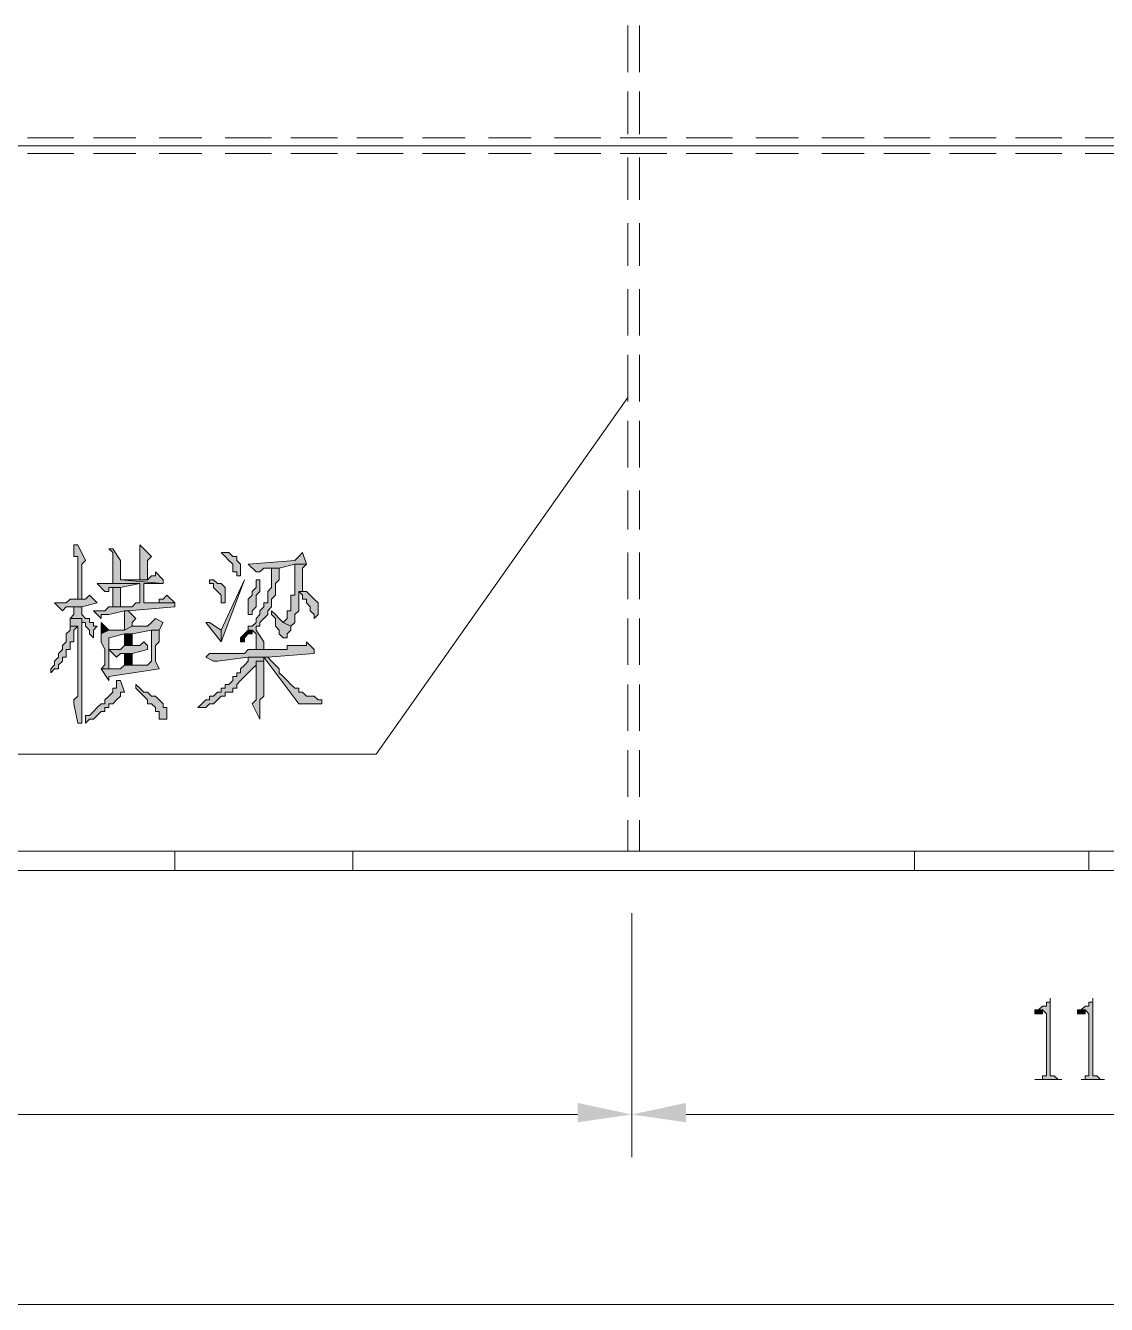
# Model space of a CAD drawing. Header units: millimetres. Extents: x 6 to 291, y 4 to 206.
# Drawn here: x 238.91 to 250.72, y 28.74 to 42.71 of the extents above; entities that cross this region are included whole.
import ezdxf

# ---------------------------------------------------------------- set-up
doc = ezdxf.new("R2010")
doc.units = ezdxf.units.MM
doc.layers.add('C00-00-00', color=7, linetype='Continuous')

msp = doc.modelspace()

# ---------------------------------------------------------------- hatches: boundary and pattern name
at = {"layer": 'C00-00-00'}
h = msp.add_hatch(color=256, dxfattribs=at)
h.dxf.hatch_style = 2
h.paths.add_polyline_path([(239.479665, 37.041666), (239.437332, 37.041666), (239.437332, 36.957), (239.437332, 36.914666), (239.479665, 36.914666), (239.479665, 36.449), (239.521999, 36.449), (239.521999, 36.533666), (239.521999, 36.576), (239.521999, 36.787666), (239.521999, 36.83), (239.564332, 36.872333)])
h = msp.add_hatch(color=256, dxfattribs=at)
h.dxf.hatch_style = 2
h.paths.add_polyline_path([(240.156998, 37.041666), (240.156998, 36.999333), (240.156998, 36.914666), (240.156998, 36.872333), (240.156998, 36.83), (240.156998, 36.660666), (240.241665, 36.660666), (240.241665, 36.703), (240.241665, 36.872333), (240.283998, 36.914666)])
h = msp.add_hatch(color=256, dxfattribs=at)
h.dxf.hatch_style = 2
h.paths.add_polyline_path([(239.860666, 36.99934), (239.818333, 36.99934), (239.860666, 36.957007), (239.860666, 36.87234), (239.860666, 36.830007), (239.860666, 36.61834), (239.691333, 36.61834), (240.156999, 36.61834), (240.156999, 36.406674), (240.114666, 36.406674), (240.072333, 36.36434), (239.987666, 36.36434), (239.945333, 36.36434), (239.818333, 36.36434), (239.775999, 36.322007), (239.648999, 36.322007), (239.733666, 36.23734), (239.733666, 36.279674), (239.818333, 36.279674), (239.987666, 36.322007), (240.029999, 36.322007), (240.537999, 36.36434), (240.537999, 36.406674), (240.199333, 36.406674), (240.199333, 36.61834), (240.410999, 36.61834), (239.945333, 36.660674), (239.945333, 36.830007), (239.945333, 36.87234)])
h = msp.add_hatch(color=256, dxfattribs=at)
h.dxf.hatch_style = 2
h.paths.add_polyline_path([(241.088337, 36.956998), (241.046003, 36.956998), (241.088337, 36.914665), (241.13067, 36.872331), (241.173003, 36.829998), (241.173003, 36.787665), (241.173003, 36.745331), (241.215337, 36.745331), (241.215337, 36.702998), (241.25767, 36.702998), (241.25767, 36.745331), (241.25767, 36.787665), (241.25767, 36.829998), (241.215337, 36.872331), (241.215337, 36.914665), (241.173003, 36.914665), (241.13067, 36.956998)])
h = msp.add_hatch(color=256, dxfattribs=at)
h.dxf.hatch_style = 2
h.paths.add_polyline_path([(241.935006, 36.956998), (241.892673, 36.914665), (241.85034, 36.872331), (241.34234, 36.829998), (241.427006, 36.745331), (241.46934, 36.745331), (241.511673, 36.787665), (241.681006, 36.787665), (241.85034, 36.829998), (241.97734, 36.829998)])
h = msp.add_hatch(color=256, dxfattribs=at)
h.dxf.hatch_style = 2
h.paths.add_polyline_path([(240.326335, 36.745334), (240.326335, 36.703001), (240.284002, 36.703001), (240.241669, 36.660668), (240.157002, 36.660668), (239.945335, 36.660668), (240.411002, 36.618334), (240.411002, 36.660668)])
h = msp.add_hatch(color=256, dxfattribs=at)
h.dxf.hatch_style = 2
h.paths.add_polyline_path([(241.681001, 36.787677), (241.596334, 36.787677), (241.596334, 36.745343), (241.596334, 36.70301), (241.596334, 36.660677), (241.596334, 36.57601), (241.554001, 36.533677), (241.554001, 36.491343), (241.554001, 36.406677), (241.511667, 36.406677), (241.511667, 36.364343), (241.469334, 36.32201), (241.469334, 36.279677), (241.427001, 36.237343), (241.427001, 36.19501), (241.384667, 36.152677), (241.342334, 36.152677), (241.342334, 36.110343), (241.384667, 36.110343), (241.427001, 36.06801), (241.427001, 36.025677), (241.427001, 35.898677), (241.511667, 35.898677), (241.511667, 35.94101), (241.511667, 35.983343), (241.427001, 36.110343), (241.427001, 36.152677), (241.469334, 36.152677), (241.469334, 36.19501), (241.511667, 36.237343), (241.554001, 36.279677), (241.554001, 36.32201), (241.596334, 36.364343), (241.596334, 36.406677), (241.596334, 36.44901), (241.638667, 36.491343), (241.638667, 36.57601), (241.638667, 36.618343), (241.681001, 36.660677)])
h = msp.add_hatch(color=256, dxfattribs=at)
h.dxf.hatch_style = 2
h.paths.add_polyline_path([(241.977333, 36.830003), (241.850333, 36.830003), (241.850333, 36.78767), (241.850333, 36.66067), (241.850333, 36.618336), (241.850333, 36.491336), (241.807999, 36.491336), (241.807999, 36.449003), (241.807999, 36.364336), (241.807999, 36.322003), (241.765666, 36.322003), (241.765666, 36.237336), (241.723333, 36.195003), (241.807999, 36.15267), (241.850333, 36.195003), (241.850333, 36.237336), (241.850333, 36.27967), (241.892666, 36.322003), (241.892666, 36.364336), (241.892666, 36.40667), (241.892666, 36.449003), (241.892666, 36.53367), (241.977333, 36.53367), (241.934999, 36.53367), (241.934999, 36.576003), (241.934999, 36.745336), (241.934999, 36.78767)])
h = msp.add_hatch(color=256, dxfattribs=at)
h.dxf.hatch_style = 2
h.paths.add_polyline_path([(239.691329, 36.61834), (239.775996, 36.533673), (239.818329, 36.533673), (239.818329, 36.576006), (239.945329, 36.576006), (240.156996, 36.61834)])
h = msp.add_hatch(color=256, dxfattribs=at)
h.dxf.hatch_style = 2
h.paths.add_polyline_path([(240.918999, 36.660666), (240.918999, 36.618333), (240.961333, 36.618333), (240.961333, 36.575999), (241.003666, 36.533666), (241.045999, 36.491333), (241.045999, 36.448999), (241.045999, 36.406666), (241.088333, 36.406666), (241.088333, 36.533666), (241.088333, 36.575999), (241.045999, 36.618333), (241.003666, 36.618333), (240.961333, 36.660666)])
h = msp.add_hatch(color=256, dxfattribs=at)
h.dxf.hatch_style = 2
h.paths.add_polyline_path([(241.3, 36.660666), (241.045994, 36.110328), (241.045994, 35.983333)])
h = msp.add_hatch(color=256, dxfattribs=at)
h.dxf.hatch_style = 2
h.paths.add_polyline_path([(241.469337, 36.660666), (241.427004, 36.660666), (241.427004, 36.618333), (241.427004, 36.575999), (241.384671, 36.533666), (241.384671, 36.491333), (241.342337, 36.448999), (241.342337, 36.406666), (241.342337, 36.279666), (241.384671, 36.279666), (241.384671, 36.321999), (241.427004, 36.364333), (241.427004, 36.406666), (241.427004, 36.491333), (241.469337, 36.533666)])
h = msp.add_hatch(color=256, dxfattribs=at)
h.dxf.hatch_style = 2
h.paths.add_polyline_path([(239.60666, 36.491329), (239.564327, 36.448995), (239.521994, 36.448995), (239.394994, 36.448995), (239.35266, 36.406662), (239.22566, 36.406662), (239.310327, 36.321995), (239.35266, 36.364329), (239.437327, 36.364329), (239.521994, 36.364329), (239.691327, 36.406662)])
h = msp.add_hatch(color=256, dxfattribs=at)
h.dxf.hatch_style = 2
h.paths.add_polyline_path([(239.945335, 36.575997), (239.860666, 36.575997), (239.860666, 36.364334), (239.945335, 36.364334), (239.945335, 36.406676)])
h = msp.add_hatch(color=256, dxfattribs=at)
h.dxf.hatch_style = 2
h.paths.add_polyline_path([(240.45333, 36.491329), (240.410997, 36.448995), (240.368663, 36.448995), (240.368663, 36.406662), (240.241663, 36.406662), (240.19933, 36.406662), (240.537997, 36.406662)])
h = msp.add_hatch(color=256, dxfattribs=at)
h.dxf.hatch_style = 2
h.paths.add_polyline_path([(241.977333, 36.533671), (241.892666, 36.533671), (241.934999, 36.491338), (241.934999, 36.449004), (241.977333, 36.449004), (241.977333, 36.406671), (242.019666, 36.364338), (242.019666, 36.322004), (242.061999, 36.279671), (242.061999, 36.237338), (242.104333, 36.279671), (242.104333, 36.406671), (242.061999, 36.449004), (242.019666, 36.491338)])
h = msp.add_hatch(color=256, dxfattribs=at)
h.dxf.hatch_style = 2
h.paths.add_polyline_path([(239.522008, 36.364334), (239.437341, 36.364334), (239.437341, 36.322001), (239.437341, 36.279667), (239.395008, 36.237334), (239.522008, 36.237334), (239.522008, 36.195001), (239.564341, 36.195001), (239.564341, 36.152667), (239.606674, 36.110334), (239.606674, 36.068001), (239.649008, 36.025667), (239.649008, 36.110334), (239.691341, 36.152667), (239.649008, 36.152667), (239.649008, 36.195001), (239.606674, 36.195001), (239.606674, 36.237334), (239.564341, 36.237334), (239.522008, 36.279667), (239.522008, 36.322001)])
h = msp.add_hatch(color=256, dxfattribs=at)
h.dxf.hatch_style = 2
h.paths.add_polyline_path([(240.030003, 36.322008), (239.98767, 36.322008), (239.98767, 36.279674), (239.98767, 36.110341), (240.072337, 36.152674), (240.072337, 36.195008), (240.11467, 36.237341)])
h = msp.add_hatch(color=256, dxfattribs=at)
h.dxf.hatch_style = 2
h.paths.add_polyline_path([(241.596332, 36.322008), (241.596332, 36.279674), (241.638665, 36.237341), (241.638665, 36.195008), (241.638665, 36.152674), (241.680999, 36.110341), (241.680999, 36.068008), (241.723332, 36.025674), (241.765665, 36.025674), (241.765665, 36.068008), (241.807999, 36.110341), (241.807999, 36.152674), (241.723332, 36.195008), (241.680999, 36.237341), (241.638665, 36.279674)])
h = msp.add_hatch(color=256, dxfattribs=at)
h.dxf.hatch_style = 2
h.paths.add_polyline_path([(239.394997, 36.237339), (239.394997, 36.152672), (239.479663, 36.152672), (239.479663, 35.390672), (239.43733, 35.348339), (239.43733, 35.306006), (239.479663, 35.094339), (239.521997, 35.094339), (239.521997, 35.348339), (239.521997, 36.237339)])
h = msp.add_hatch(color=256, dxfattribs=at)
h.dxf.hatch_style = 2
h.paths.add_polyline_path([(240.326335, 36.237339), (240.284002, 36.195006), (240.241669, 36.152672), (240.072335, 36.152672), (239.987669, 36.110339), (239.818335, 36.110339), (239.733669, 36.068006), (239.733669, 35.983339), (239.776002, 35.898672), (239.776002, 35.729339), (239.733669, 35.687006), (239.818335, 35.687006), (239.818335, 35.856339), (239.818335, 35.941006), (239.818335, 36.025672), (239.987669, 36.068006), (240.072335, 36.068006), (240.284002, 36.110339), (240.368669, 36.110339), (240.411002, 36.195006)])
h = msp.add_hatch(color=256, dxfattribs=at)
h.dxf.hatch_style = 2
h.paths.add_polyline_path([(239.733671, 36.194997), (239.733671, 36.15267), (239.733671, 36.110328), (239.733671, 36.068002), (239.81834, 36.110328)])
h = msp.add_hatch(color=256, dxfattribs=at)
h.dxf.hatch_style = 2
h.paths.add_polyline_path([(240.918999, 36.194997), (240.876673, 36.194997), (241.045994, 35.983333), (241.045994, 36.110328)])
h = msp.add_hatch(color=256, dxfattribs=at)
h.dxf.hatch_style = 2
h.paths.add_polyline_path([(239.394997, 36.15267), (239.394997, 36.110337), (239.352663, 36.068004), (239.352663, 36.02567), (239.352663, 35.983337), (239.31033, 35.941004), (239.31033, 35.89867), (239.267997, 35.856337), (239.267997, 35.814004), (239.225663, 35.77167), (239.225663, 35.729337), (239.18333, 35.687004), (239.18333, 35.64467), (239.225663, 35.687004), (239.267997, 35.687004), (239.267997, 35.729337), (239.31033, 35.77167), (239.31033, 35.814004), (239.352663, 35.814004), (239.352663, 35.856337), (239.352663, 35.89867), (239.394997, 35.89867), (239.394997, 35.941004), (239.394997, 35.983337), (239.43733, 35.983337), (239.43733, 36.02567), (239.43733, 36.068004), (239.43733, 36.110337), (239.479663, 36.15267)])
h = msp.add_hatch(color=256, dxfattribs=at)
h.dxf.hatch_style = 2
h.paths.add_polyline_path([(240.368661, 36.110328), (240.283995, 36.110328), (240.283995, 35.771661), (240.241661, 35.729328), (240.156995, 35.729328), (240.114661, 35.729328), (239.987661, 35.729328), (239.945328, 35.686995), (239.860661, 35.686995), (239.818328, 35.686995), (239.733661, 35.686995), (239.818328, 35.559995), (239.818328, 35.602328), (240.368661, 35.686995), (240.326328, 35.771661), (240.326328, 35.940995), (240.368661, 35.983328)])
h = msp.add_hatch(color=256, dxfattribs=at)
h.dxf.hatch_style = 2
h.paths.add_polyline_path([(240.072329, 36.068002), (239.987661, 36.068002), (239.987661, 35.941007), (240.072329, 35.941007)])
h = msp.add_hatch(color=256, dxfattribs=at)
h.dxf.hatch_style = 2
h.paths.add_polyline_path([(241.342326, 36.110328), (241.299993, 36.067995), (241.25766, 36.025661), (241.25766, 35.983328), (241.299993, 35.983328), (241.299993, 36.025661), (241.342326, 36.067995), (241.38466, 36.067995), (241.38466, 36.110328)])
h = msp.add_hatch(color=256, dxfattribs=at)
h.dxf.hatch_style = 2
h.paths.add_polyline_path([(240.19934, 35.983333), (240.157007, 35.941), (240.114674, 35.941), (239.987674, 35.941), (239.94534, 35.898666), (239.81834, 35.898666), (239.903007, 35.814), (239.94534, 35.856333), (239.987674, 35.856333), (240.07234, 35.856333), (240.241674, 35.898666), (240.241674, 35.941)])
h = msp.add_hatch(color=256, dxfattribs=at)
h.dxf.hatch_style = 2
h.paths.add_polyline_path([(241.977333, 35.983333), (241.977333, 35.941), (241.934999, 35.941), (241.765666, 35.941), (241.765666, 35.898666), (241.596333, 35.898666), (241.553999, 35.898666), (241.426999, 35.898666), (241.384666, 35.898666), (241.342333, 35.898666), (241.299999, 35.856333), (241.172999, 35.856333), (241.088333, 35.856333), (240.918999, 35.856333), (240.876666, 35.814), (240.961333, 35.771666), (241.003666, 35.771666), (241.342333, 35.814), (241.553999, 35.814), (242.061999, 35.856333), (242.061999, 35.898666)])
h = msp.add_hatch(color=256, dxfattribs=at)
h.dxf.hatch_style = 2
h.paths.add_polyline_path([(240.072329, 35.856338), (239.987661, 35.856338), (239.987661, 35.729343), (240.072329, 35.729343), (240.072329, 35.77167)])
h = msp.add_hatch(color=256, dxfattribs=at)
h.dxf.hatch_style = 2
h.paths.add_polyline_path([(241.342326, 35.813996), (241.342326, 35.771663), (241.299993, 35.729329), (241.25766, 35.686996), (241.25766, 35.644663), (241.215326, 35.644663), (241.215326, 35.602329), (241.172993, 35.602329), (241.172993, 35.559996), (241.13066, 35.517663), (241.088326, 35.517663), (241.088326, 35.475329), (241.045993, 35.475329), (241.045993, 35.432996), (241.00366, 35.432996), (240.961326, 35.390663), (240.918993, 35.390663), (240.918993, 35.348329), (240.87666, 35.348329), (240.834326, 35.305996), (240.791993, 35.263663), (240.834326, 35.263663), (240.87666, 35.263663), (240.918993, 35.305996), (240.961326, 35.305996), (241.00366, 35.348329), (241.045993, 35.390663), (241.088326, 35.390663), (241.088326, 35.432996), (241.13066, 35.432996), (241.172993, 35.432996), (241.172993, 35.475329), (241.215326, 35.475329), (241.215326, 35.517663), (241.25766, 35.559996), (241.299993, 35.602329), (241.342326, 35.644663), (241.38466, 35.686996), (241.426993, 35.729329), (241.426993, 35.771663), (241.51166, 35.771663), (241.51166, 35.813996)])
h = msp.add_hatch(color=256, dxfattribs=at)
h.dxf.hatch_style = 2
h.paths.add_polyline_path([(241.554006, 35.813996), (241.342339, 35.813996), (241.511672, 35.813996), (241.892672, 35.305996), (242.146672, 35.305996), (242.146672, 35.348329), (242.104339, 35.348329), (242.062006, 35.390663), (242.019672, 35.390663), (241.977339, 35.390663), (241.935006, 35.432996), (241.892672, 35.432996), (241.892672, 35.475329), (241.850339, 35.475329), (241.808006, 35.517663), (241.765672, 35.559996), (241.723339, 35.602329), (241.681006, 35.644663), (241.681006, 35.686996), (241.638672, 35.729329), (241.596339, 35.771663)])
h = msp.add_hatch(color=256, dxfattribs=at)
h.dxf.hatch_style = 2
h.paths.add_polyline_path([(241.511663, 35.77167), (241.426997, 35.77167), (241.426997, 35.348336), (241.384663, 35.306003), (241.46933, 35.13667), (241.46933, 35.348336), (241.511663, 35.39067), (241.511663, 35.433003), (241.511663, 35.475336)])
h = msp.add_hatch(color=256, dxfattribs=at)
h.dxf.hatch_style = 2
h.paths.add_polyline_path([(239.902992, 35.560006), (239.902992, 35.517673), (239.902992, 35.47534), (239.860659, 35.47534), (239.860659, 35.433006), (239.818326, 35.390673), (239.775992, 35.34834), (239.775992, 35.306006), (239.733659, 35.306006), (239.691326, 35.263673), (239.648992, 35.22134), (239.606659, 35.179006), (239.564326, 35.179006), (239.564326, 35.136673), (239.564326, 35.09434), (239.606659, 35.136673), (239.648992, 35.136673), (239.691326, 35.179006), (239.733659, 35.22134), (239.775992, 35.22134), (239.775992, 35.263673), (239.818326, 35.263673), (239.818326, 35.306006), (239.860659, 35.306006), (239.902992, 35.34834), (239.945326, 35.390673), (239.945326, 35.433006), (239.987659, 35.433006), (239.945326, 35.560006)])
h = msp.add_hatch(color=256, dxfattribs=at)
h.dxf.hatch_style = 2
h.paths.add_polyline_path([(240.114672, 35.517664), (240.114672, 35.475331), (240.157005, 35.432997), (240.199339, 35.390664), (240.241672, 35.348331), (240.241672, 35.305997), (240.284005, 35.305997), (240.326339, 35.263664), (240.326339, 35.221331), (240.368672, 35.221331), (240.368672, 35.178997), (240.368672, 35.136664), (240.411005, 35.136664), (240.453339, 35.136664), (240.453339, 35.263664), (240.411005, 35.263664), (240.411005, 35.305997), (240.368672, 35.348331), (240.326339, 35.390664), (240.284005, 35.390664), (240.241672, 35.432997), (240.199339, 35.432997), (240.157005, 35.475331)])
h = msp.add_hatch(color=256, dxfattribs=at)
h.dxf.hatch_style = 2
h.paths.add_polyline_path([(250.105341, 32.088674), (250.105341, 32.046341), (250.063008, 32.046341), (250.063008, 32.004008), (250.020674, 32.004008), (249.978341, 31.961674), (249.936008, 31.961674), (250.020674, 31.961674), (250.063008, 31.919341), (250.063008, 31.242008), (250.020674, 31.242008), (250.020674, 31.199674), (249.936008, 31.199674), (250.232341, 31.199674), (250.190008, 31.199674), (250.147674, 31.242008), (250.105341, 31.242008)])
h = msp.add_hatch(color=256, dxfattribs=at)
h.dxf.hatch_style = 2
h.paths.add_polyline_path([(250.570994, 32.088674), (250.570994, 32.046341), (250.528661, 32.046341), (250.528661, 32.004008), (250.486328, 32.004008), (250.443994, 31.961674), (250.401661, 31.961674), (250.486328, 31.961674), (250.528661, 31.919341), (250.528661, 31.242008), (250.486328, 31.242008), (250.486328, 31.199674), (250.443994, 31.199674), (250.697994, 31.199674), (250.655661, 31.199674), (250.613328, 31.242008), (250.570994, 31.242008), (250.570994, 31.284341)])
h = msp.add_hatch(color=256, dxfattribs=at)
h.dxf.hatch_style = 2
h.paths.add_polyline_path([(249.936004, 31.961663), (249.936004, 31.919337), (249.97833, 31.919337), (250.020672, 31.919337), (250.020672, 31.961663)])
h = msp.add_hatch(color=256, dxfattribs=at)
h.dxf.hatch_style = 2
h.paths.add_polyline_path([(250.401673, 31.961663), (250.401673, 31.919337), (250.443999, 31.919337), (250.486326, 31.919337), (250.486326, 31.961663)])
h = msp.add_hatch(color=256, dxfattribs=at)
h.dxf.hatch_style = 2
h.paths.add_polyline_path([(244.940669, 30.945672), (244.940669, 30.734009), (245.533333, 30.818661)])
h = msp.add_hatch(color=256, dxfattribs=at)
h.dxf.hatch_style = 2
h.paths.add_polyline_path([(246.125997, 30.945672), (246.125997, 30.734009), (245.533333, 30.818661)])

# ---------------------------------------------------------------- linework, layer by layer
at = {"layer": 'C00-00-00', "lineweight": 5}
for points in [[(245.491007, 42.206338), (245.491007, 42.714334)], [(245.618002, 42.206338), (245.618002, 42.714334)], [(245.491007, 41.529006), (245.491007, 41.994675)], [(245.618002, 41.529006), (245.618002, 41.994675)], [(110.109001, 41.401995), (265.21834, 41.401995)], [(238.929328, 41.486663), (239.437339, 41.486663)], [(239.649003, 41.486663), (240.114672, 41.486663)], [(240.368661, 41.486663), (240.834331, 41.486663)], [(241.088337, 41.486663), (241.596332, 41.486663)], [(241.807996, 41.486663), (242.316007, 41.486663)], [(242.527671, 41.486663), (243.035666, 41.486663)], [(243.247329, 41.486663), (243.712999, 41.486663)], [(243.967004, 41.486663), (244.432674, 41.486663)], [(244.686663, 41.486663), (245.194659, 41.486663)], [(245.406339, 41.486663), (245.914334, 41.486663)], [(246.125997, 41.486663), (246.633993, 41.486663)], [(246.887999, 41.486663), (247.353668, 41.486663)], [(247.607674, 41.486663), (248.073327, 41.486663)], [(248.285006, 41.486663), (248.793002, 41.486663)], [(249.004665, 41.486663), (249.512661, 41.486663)], [(249.72434, 41.486663), (250.232336, 41.486663)], [(250.486326, 41.486663), (250.951995, 41.486663)], [(239.437339, 41.317342), (238.929328, 41.317342)], [(240.114672, 41.317342), (239.649003, 41.317342)], [(240.834331, 41.317342), (240.368661, 41.317342)], [(241.596332, 41.317342), (241.088337, 41.317342)], [(242.316007, 41.317342), (241.807996, 41.317342)], [(243.035666, 41.317342), (242.527671, 41.317342)], [(243.712999, 41.317342), (243.247329, 41.317342)], [(244.432674, 41.317342), (243.967004, 41.317342)], [(245.194659, 41.317342), (244.686663, 41.317342)], [(245.914334, 41.317342), (245.406339, 41.317342)], [(245.491007, 40.809331), (245.491007, 41.275)], [(245.618002, 40.809331), (245.618002, 41.275)], [(246.633993, 41.317342), (246.125997, 41.317342)], [(247.353668, 41.317342), (246.887999, 41.317342)], [(248.073327, 41.317342), (247.607674, 41.317342)], [(248.793002, 41.317342), (248.285006, 41.317342)], [(249.512661, 41.317342), (249.004665, 41.317342)], [(250.232336, 41.317342), (249.72434, 41.317342)], [(250.951995, 41.317342), (250.486326, 41.317342)], [(245.491007, 40.089672), (245.491007, 40.555341)], [(245.618002, 40.089672), (245.618002, 40.555341)], [(245.491007, 39.32767), (245.491007, 39.835666)], [(245.618002, 39.32767), (245.618002, 39.835666)], [(245.491007, 38.607995), (245.491007, 39.116007)], [(245.618002, 38.607995), (245.618002, 39.116007)], [(245.491007, 38.650338), (242.739334, 34.755663), (232.62167, 34.755663)], [(245.491007, 37.888336), (245.491007, 38.396332)], [(245.618002, 37.888336), (245.618002, 38.396332)], [(245.491007, 37.211004), (245.491007, 37.634331)], [(245.618002, 37.211004), (245.618002, 37.634331)], [(245.491007, 36.449002), (245.491007, 36.956998)], [(245.618002, 36.449002), (245.618002, 36.956998)], [(245.491007, 35.729343), (245.491007, 36.237339)], [(245.618002, 35.729343), (245.618002, 36.237339)], [(245.491007, 35.009669), (245.491007, 35.517664)], [(245.618002, 35.009669), (245.618002, 35.517664)], [(245.491007, 34.29001), (245.491007, 34.798005)], [(245.618002, 34.29001), (245.618002, 34.798005)], [(245.491007, 33.697329), (245.491007, 34.036004)], [(245.618002, 33.697329), (245.618002, 34.036004)], [(111.97167, 33.697329), (255.989672, 33.697329)], [(240.537999, 33.697329), (241.088337, 33.697329)], [(240.537999, 33.697329), (240.537999, 33.485666)], [(241.3, 33.697329), (241.807996, 33.697329)], [(242.062001, 33.697329), (242.527671, 33.697329)], [(242.485328, 33.485666), (242.485328, 33.697329)], [(242.78166, 33.697329), (243.247329, 33.697329)], [(243.501335, 33.697329), (243.967004, 33.697329)], [(244.178668, 33.697329), (244.686663, 33.697329)], [(244.940669, 33.697329), (245.448665, 33.697329)], [(246.16834, 33.697329), (245.618002, 33.697329)], [(246.887999, 33.697329), (246.380003, 33.697329)], [(247.607674, 33.697329), (247.142004, 33.697329)], [(248.327333, 33.697329), (247.819337, 33.697329)], [(249.047008, 33.697329), (248.538996, 33.697329)], [(248.623665, 33.485666), (248.623665, 33.697329)], [(249.766667, 33.697329), (249.258671, 33.697329)], [(250.528668, 33.697329), (250.020672, 33.697329)], [(250.528668, 33.697329), (250.528668, 33.485666)], [(111.97167, 33.485666), (255.989672, 33.485666)], [(240.537999, 33.485666), (241.088337, 33.485666)], [(241.342326, 33.485666), (241.807996, 33.485666)], [(242.062001, 33.485666), (242.527671, 33.485666)], [(242.78166, 33.485666), (243.247329, 33.485666)], [(243.501335, 33.485666), (243.967004, 33.485666)], [(244.220994, 33.485666), (244.686663, 33.485666)], [(244.940669, 33.485666), (245.406339, 33.485666)], [(245.660328, 33.485666), (246.125997, 33.485666)], [(246.380003, 33.485666), (246.887999, 33.485666)], [(247.099662, 33.485666), (247.607674, 33.485666)], [(247.819337, 33.485666), (248.285006, 33.485666)], [(248.538996, 33.485666), (249.004665, 33.485666)], [(249.258671, 33.485666), (249.72434, 33.485666)], [(249.97833, 33.485666), (250.528668, 33.485666)], [(245.533333, 33.019997), (245.533333, 30.353008)], [(245.533333, 33.019997), (245.533333, 30.353008)], [(210.100338, 30.818661), (244.940669, 30.818661)], [(246.125997, 30.818661), (255.524003, 30.818661)], [(255.524003, 28.744337), (112.564334, 28.744337)]]:
    msp.add_lwpolyline(points, dxfattribs=at)
at = {"layer": 'C00-00-00', "lineweight": 13}
for points in [[(239.479665, 37.041666), (239.437332, 37.041666), (239.437332, 36.957), (239.437332, 36.914666), (239.479665, 36.914666), (239.479665, 36.449), (239.521999, 36.449), (239.521999, 36.533666), (239.521999, 36.576), (239.521999, 36.787666), (239.521999, 36.83), (239.564332, 36.872333)], [(240.156998, 37.041666), (240.156998, 36.999333), (240.156998, 36.914666), (240.156998, 36.872333), (240.156998, 36.83), (240.156998, 36.660666), (240.241665, 36.660666), (240.241665, 36.703), (240.241665, 36.872333), (240.283998, 36.914666)], [(239.860666, 36.99934), (239.818333, 36.99934), (239.860666, 36.957007), (239.860666, 36.87234), (239.860666, 36.830007), (239.860666, 36.61834), (239.691333, 36.61834), (240.156999, 36.61834), (240.156999, 36.406674), (240.114666, 36.406674), (240.072333, 36.36434), (239.987666, 36.36434), (239.945333, 36.36434), (239.818333, 36.36434), (239.775999, 36.322007), (239.648999, 36.322007), (239.733666, 36.23734), (239.733666, 36.279674), (239.818333, 36.279674), (239.987666, 36.322007), (240.029999, 36.322007), (240.537999, 36.36434), (240.537999, 36.406674), (240.199333, 36.406674), (240.199333, 36.61834), (240.410999, 36.61834), (239.945333, 36.660674), (239.945333, 36.830007), (239.945333, 36.87234)], [(241.088337, 36.956998), (241.046003, 36.956998), (241.088337, 36.914665), (241.13067, 36.872331), (241.173003, 36.829998), (241.173003, 36.787665), (241.173003, 36.745331), (241.215337, 36.745331), (241.215337, 36.702998), (241.25767, 36.702998), (241.25767, 36.745331), (241.25767, 36.787665), (241.25767, 36.829998), (241.215337, 36.872331), (241.215337, 36.914665), (241.173003, 36.914665), (241.13067, 36.956998)], [(241.935006, 36.956998), (241.892673, 36.914665), (241.85034, 36.872331), (241.34234, 36.829998), (241.427006, 36.745331), (241.46934, 36.745331), (241.511673, 36.787665), (241.681006, 36.787665), (241.85034, 36.829998), (241.97734, 36.829998)], [(240.326335, 36.745334), (240.326335, 36.703001), (240.284002, 36.703001), (240.241669, 36.660668), (240.157002, 36.660668), (239.945335, 36.660668), (240.411002, 36.618334), (240.411002, 36.660668)], [(241.681001, 36.787677), (241.596334, 36.787677), (241.596334, 36.745343), (241.596334, 36.70301), (241.596334, 36.660677), (241.596334, 36.57601), (241.554001, 36.533677), (241.554001, 36.491343), (241.554001, 36.406677), (241.511667, 36.406677), (241.511667, 36.364343), (241.469334, 36.32201), (241.469334, 36.279677), (241.427001, 36.237343), (241.427001, 36.19501), (241.384667, 36.152677), (241.342334, 36.152677), (241.342334, 36.110343), (241.384667, 36.110343), (241.427001, 36.06801), (241.427001, 36.025677), (241.427001, 35.898677), (241.511667, 35.898677), (241.511667, 35.94101), (241.511667, 35.983343), (241.427001, 36.110343), (241.427001, 36.152677), (241.469334, 36.152677), (241.469334, 36.19501), (241.511667, 36.237343), (241.554001, 36.279677), (241.554001, 36.32201), (241.596334, 36.364343), (241.596334, 36.406677), (241.596334, 36.44901), (241.638667, 36.491343), (241.638667, 36.57601), (241.638667, 36.618343), (241.681001, 36.660677)], [(241.977333, 36.830003), (241.850333, 36.830003), (241.850333, 36.78767), (241.850333, 36.66067), (241.850333, 36.618336), (241.850333, 36.491336), (241.807999, 36.491336), (241.807999, 36.449003), (241.807999, 36.364336), (241.807999, 36.322003), (241.765666, 36.322003), (241.765666, 36.237336), (241.723333, 36.195003), (241.807999, 36.15267), (241.850333, 36.195003), (241.850333, 36.237336), (241.850333, 36.27967), (241.892666, 36.322003), (241.892666, 36.364336), (241.892666, 36.40667), (241.892666, 36.449003), (241.892666, 36.53367), (241.977333, 36.53367), (241.934999, 36.53367), (241.934999, 36.576003), (241.934999, 36.745336), (241.934999, 36.78767)], [(239.691329, 36.61834), (239.775996, 36.533673), (239.818329, 36.533673), (239.818329, 36.576006), (239.945329, 36.576006), (240.156996, 36.61834)], [(240.918999, 36.660666), (240.918999, 36.618333), (240.961333, 36.618333), (240.961333, 36.575999), (241.003666, 36.533666), (241.045999, 36.491333), (241.045999, 36.448999), (241.045999, 36.406666), (241.088333, 36.406666), (241.088333, 36.533666), (241.088333, 36.575999), (241.045999, 36.618333), (241.003666, 36.618333), (240.961333, 36.660666)], [(241.3, 36.660666), (241.045994, 36.110328), (241.045994, 35.983333)], [(241.469337, 36.660666), (241.427004, 36.660666), (241.427004, 36.618333), (241.427004, 36.575999), (241.384671, 36.533666), (241.384671, 36.491333), (241.342337, 36.448999), (241.342337, 36.406666), (241.342337, 36.279666), (241.384671, 36.279666), (241.384671, 36.321999), (241.427004, 36.364333), (241.427004, 36.406666), (241.427004, 36.491333), (241.469337, 36.533666)], [(239.60666, 36.491329), (239.564327, 36.448995), (239.521994, 36.448995), (239.394994, 36.448995), (239.35266, 36.406662), (239.22566, 36.406662), (239.310327, 36.321995), (239.35266, 36.364329), (239.437327, 36.364329), (239.521994, 36.364329), (239.691327, 36.406662)], [(239.945335, 36.575997), (239.860666, 36.575997), (239.860666, 36.364334), (239.945335, 36.364334), (239.945335, 36.406676)], [(240.45333, 36.491329), (240.410997, 36.448995), (240.368663, 36.448995), (240.368663, 36.406662), (240.241663, 36.406662), (240.19933, 36.406662), (240.537997, 36.406662)], [(241.977333, 36.533671), (241.892666, 36.533671), (241.934999, 36.491338), (241.934999, 36.449004), (241.977333, 36.449004), (241.977333, 36.406671), (242.019666, 36.364338), (242.019666, 36.322004), (242.061999, 36.279671), (242.061999, 36.237338), (242.104333, 36.279671), (242.104333, 36.406671), (242.061999, 36.449004), (242.019666, 36.491338)], [(239.522008, 36.364334), (239.437341, 36.364334), (239.437341, 36.322001), (239.437341, 36.279667), (239.395008, 36.237334), (239.522008, 36.237334), (239.522008, 36.195001), (239.564341, 36.195001), (239.564341, 36.152667), (239.606674, 36.110334), (239.606674, 36.068001), (239.649008, 36.025667), (239.649008, 36.110334), (239.691341, 36.152667), (239.649008, 36.152667), (239.649008, 36.195001), (239.606674, 36.195001), (239.606674, 36.237334), (239.564341, 36.237334), (239.522008, 36.279667), (239.522008, 36.322001)], [(240.030003, 36.322008), (239.98767, 36.322008), (239.98767, 36.279674), (239.98767, 36.110341), (240.072337, 36.152674), (240.072337, 36.195008), (240.11467, 36.237341)], [(241.596332, 36.322008), (241.596332, 36.279674), (241.638665, 36.237341), (241.638665, 36.195008), (241.638665, 36.152674), (241.680999, 36.110341), (241.680999, 36.068008), (241.723332, 36.025674), (241.765665, 36.025674), (241.765665, 36.068008), (241.807999, 36.110341), (241.807999, 36.152674), (241.723332, 36.195008), (241.680999, 36.237341), (241.638665, 36.279674)], [(239.394997, 36.237339), (239.394997, 36.152672), (239.479663, 36.152672), (239.479663, 35.390672), (239.43733, 35.348339), (239.43733, 35.306006), (239.479663, 35.094339), (239.521997, 35.094339), (239.521997, 35.348339), (239.521997, 36.237339)], [(240.326335, 36.237339), (240.284002, 36.195006), (240.241669, 36.152672), (240.072335, 36.152672), (239.987669, 36.110339), (239.818335, 36.110339), (239.733669, 36.068006), (239.733669, 35.983339), (239.776002, 35.898672), (239.776002, 35.729339), (239.733669, 35.687006), (239.818335, 35.687006), (239.818335, 35.856339), (239.818335, 35.941006), (239.818335, 36.025672), (239.987669, 36.068006), (240.072335, 36.068006), (240.284002, 36.110339), (240.368669, 36.110339), (240.411002, 36.195006)], [(239.733671, 36.194997), (239.733671, 36.15267), (239.733671, 36.110328), (239.733671, 36.068002), (239.81834, 36.110328)], [(240.918999, 36.194997), (240.876673, 36.194997), (241.045994, 35.983333), (241.045994, 36.110328)], [(239.394997, 36.15267), (239.394997, 36.110337), (239.352663, 36.068004), (239.352663, 36.02567), (239.352663, 35.983337), (239.31033, 35.941004), (239.31033, 35.89867), (239.267997, 35.856337), (239.267997, 35.814004), (239.225663, 35.77167), (239.225663, 35.729337), (239.18333, 35.687004), (239.18333, 35.64467), (239.225663, 35.687004), (239.267997, 35.687004), (239.267997, 35.729337), (239.31033, 35.77167), (239.31033, 35.814004), (239.352663, 35.814004), (239.352663, 35.856337), (239.352663, 35.89867), (239.394997, 35.89867), (239.394997, 35.941004), (239.394997, 35.983337), (239.43733, 35.983337), (239.43733, 36.02567), (239.43733, 36.068004), (239.43733, 36.110337), (239.479663, 36.15267)], [(240.368661, 36.110328), (240.283995, 36.110328), (240.283995, 35.771661), (240.241661, 35.729328), (240.156995, 35.729328), (240.114661, 35.729328), (239.987661, 35.729328), (239.945328, 35.686995), (239.860661, 35.686995), (239.818328, 35.686995), (239.733661, 35.686995), (239.818328, 35.559995), (239.818328, 35.602328), (240.368661, 35.686995), (240.326328, 35.771661), (240.326328, 35.940995), (240.368661, 35.983328)], [(240.072329, 36.068002), (239.987661, 36.068002), (239.987661, 35.941007), (240.072329, 35.941007)], [(241.342326, 36.110328), (241.299993, 36.067995), (241.25766, 36.025661), (241.25766, 35.983328), (241.299993, 35.983328), (241.299993, 36.025661), (241.342326, 36.067995), (241.38466, 36.067995), (241.38466, 36.110328)], [(240.19934, 35.983333), (240.157007, 35.941), (240.114674, 35.941), (239.987674, 35.941), (239.94534, 35.898666), (239.81834, 35.898666), (239.903007, 35.814), (239.94534, 35.856333), (239.987674, 35.856333), (240.07234, 35.856333), (240.241674, 35.898666), (240.241674, 35.941)], [(241.977333, 35.983333), (241.977333, 35.941), (241.934999, 35.941), (241.765666, 35.941), (241.765666, 35.898666), (241.596333, 35.898666), (241.553999, 35.898666), (241.426999, 35.898666), (241.384666, 35.898666), (241.342333, 35.898666), (241.299999, 35.856333), (241.172999, 35.856333), (241.088333, 35.856333), (240.918999, 35.856333), (240.876666, 35.814), (240.961333, 35.771666), (241.003666, 35.771666), (241.342333, 35.814), (241.553999, 35.814), (242.061999, 35.856333), (242.061999, 35.898666)], [(240.072329, 35.856338), (239.987661, 35.856338), (239.987661, 35.729343), (240.072329, 35.729343), (240.072329, 35.77167)], [(241.342326, 35.813996), (241.342326, 35.771663), (241.299993, 35.729329), (241.25766, 35.686996), (241.25766, 35.644663), (241.215326, 35.644663), (241.215326, 35.602329), (241.172993, 35.602329), (241.172993, 35.559996), (241.13066, 35.517663), (241.088326, 35.517663), (241.088326, 35.475329), (241.045993, 35.475329), (241.045993, 35.432996), (241.00366, 35.432996), (240.961326, 35.390663), (240.918993, 35.390663), (240.918993, 35.348329), (240.87666, 35.348329), (240.834326, 35.305996), (240.791993, 35.263663), (240.834326, 35.263663), (240.87666, 35.263663), (240.918993, 35.305996), (240.961326, 35.305996), (241.00366, 35.348329), (241.045993, 35.390663), (241.088326, 35.390663), (241.088326, 35.432996), (241.13066, 35.432996), (241.172993, 35.432996), (241.172993, 35.475329), (241.215326, 35.475329), (241.215326, 35.517663), (241.25766, 35.559996), (241.299993, 35.602329), (241.342326, 35.644663), (241.38466, 35.686996), (241.426993, 35.729329), (241.426993, 35.771663), (241.51166, 35.771663), (241.51166, 35.813996)], [(241.554006, 35.813996), (241.342339, 35.813996), (241.511672, 35.813996), (241.892672, 35.305996), (242.146672, 35.305996), (242.146672, 35.348329), (242.104339, 35.348329), (242.062006, 35.390663), (242.019672, 35.390663), (241.977339, 35.390663), (241.935006, 35.432996), (241.892672, 35.432996), (241.892672, 35.475329), (241.850339, 35.475329), (241.808006, 35.517663), (241.765672, 35.559996), (241.723339, 35.602329), (241.681006, 35.644663), (241.681006, 35.686996), (241.638672, 35.729329), (241.596339, 35.771663)], [(241.511663, 35.77167), (241.426997, 35.77167), (241.426997, 35.348336), (241.384663, 35.306003), (241.46933, 35.13667), (241.46933, 35.348336), (241.511663, 35.39067), (241.511663, 35.433003), (241.511663, 35.475336)], [(239.902992, 35.560006), (239.902992, 35.517673), (239.902992, 35.47534), (239.860659, 35.47534), (239.860659, 35.433006), (239.818326, 35.390673), (239.775992, 35.34834), (239.775992, 35.306006), (239.733659, 35.306006), (239.691326, 35.263673), (239.648992, 35.22134), (239.606659, 35.179006), (239.564326, 35.179006), (239.564326, 35.136673), (239.564326, 35.09434), (239.606659, 35.136673), (239.648992, 35.136673), (239.691326, 35.179006), (239.733659, 35.22134), (239.775992, 35.22134), (239.775992, 35.263673), (239.818326, 35.263673), (239.818326, 35.306006), (239.860659, 35.306006), (239.902992, 35.34834), (239.945326, 35.390673), (239.945326, 35.433006), (239.987659, 35.433006), (239.945326, 35.560006)], [(240.114672, 35.517664), (240.114672, 35.475331), (240.157005, 35.432997), (240.199339, 35.390664), (240.241672, 35.348331), (240.241672, 35.305997), (240.284005, 35.305997), (240.326339, 35.263664), (240.326339, 35.221331), (240.368672, 35.221331), (240.368672, 35.178997), (240.368672, 35.136664), (240.411005, 35.136664), (240.453339, 35.136664), (240.453339, 35.263664), (240.411005, 35.263664), (240.411005, 35.305997), (240.368672, 35.348331), (240.326339, 35.390664), (240.284005, 35.390664), (240.241672, 35.432997), (240.199339, 35.432997), (240.157005, 35.475331)], [(250.105341, 32.088674), (250.105341, 32.046341), (250.063008, 32.046341), (250.063008, 32.004008), (250.020674, 32.004008), (249.978341, 31.961674), (249.936008, 31.961674), (250.020674, 31.961674), (250.063008, 31.919341), (250.063008, 31.242008), (250.020674, 31.242008), (250.020674, 31.199674), (249.936008, 31.199674), (250.232341, 31.199674), (250.190008, 31.199674), (250.147674, 31.242008), (250.105341, 31.242008)], [(250.570994, 32.088674), (250.570994, 32.046341), (250.528661, 32.046341), (250.528661, 32.004008), (250.486328, 32.004008), (250.443994, 31.961674), (250.401661, 31.961674), (250.486328, 31.961674), (250.528661, 31.919341), (250.528661, 31.242008), (250.486328, 31.242008), (250.486328, 31.199674), (250.443994, 31.199674), (250.697994, 31.199674), (250.655661, 31.199674), (250.613328, 31.242008), (250.570994, 31.242008), (250.570994, 31.284341)], [(249.936004, 31.961663), (249.936004, 31.919337), (249.97833, 31.919337), (250.020672, 31.919337), (250.020672, 31.961663)], [(250.401673, 31.961663), (250.401673, 31.919337), (250.443999, 31.919337), (250.486326, 31.919337), (250.486326, 31.961663)]]:
    msp.add_lwpolyline(points, close=True, dxfattribs=at)

doc.saveas('drawing.dxf')
